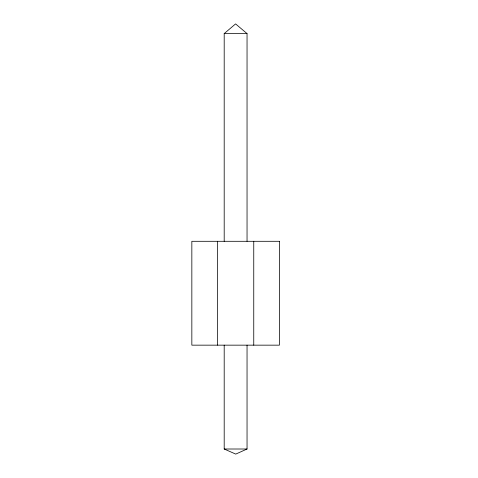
<?xml version="1.0" encoding="UTF-8"?>
<svg xmlns="http://www.w3.org/2000/svg" width="478" height="478" viewBox="0 0 478 478"><rect width="100%" height="100%" fill="white"/><g stroke="black" fill="none" stroke-linecap="round" stroke-linejoin="round"><path stroke-width="0.72" d="M224.194 241.3L224.194 33.591L235.588 23.9L247.042 33.591L247.042 241.3M247.042 345.158L247.042 449.009L235.75 454.1L224.194 449.009L224.194 345.158M224.194 33.591L247.042 33.591M224.194 449.009L247.042 449.009M253.752 241.3L253.752 345.158M217.484 241.3L217.484 345.158M279.397 241.3L191.839 241.3L191.839 345.158L279.397 345.158L279.397 241.3"/></g></svg>
